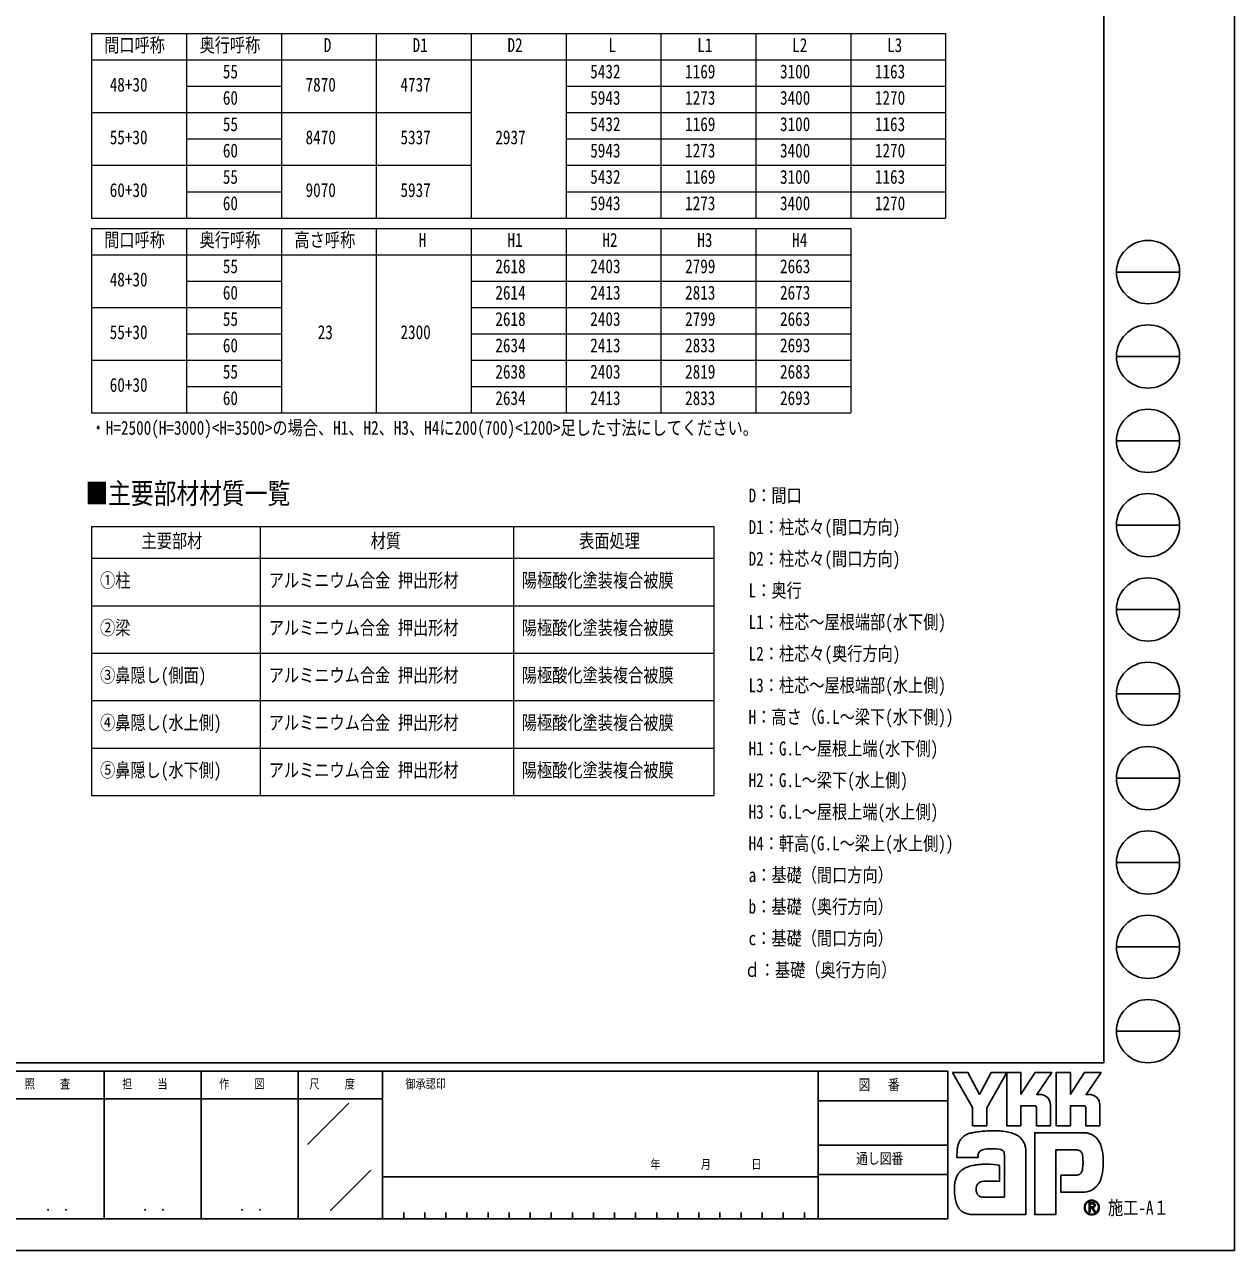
# Model space of a CAD drawing. Units: millimetres, scale not verified. Extents: x -16820 to 16820, y -11880 to 11880.
# Drawn here: x 5343 to 16820, y -11880 to -251 of the extents above; entities that cross this region are included whole.
import ezdxf
from ezdxf.enums import TextEntityAlignment as Align

# ---------------------------------------------------------------- set-up
doc = ezdxf.new("R2010")
doc.units = ezdxf.units.MM
doc.header["$LTSCALE"] = 50
doc.layers.add('0-1_TABLE1', color=7, linetype='Continuous', lineweight=18)
doc.layers.add('0-2_USER1', color=3, linetype='Continuous')
doc.layers.add('0-7_YKK_ZWAK', color=7, linetype='Continuous')
doc.styles.add('ＭＳ ゴシック', font='')
doc.styles.get('ＭＳ ゴシック').set_extended_font_data('MS Gothic')

msp = doc.modelspace()

# ---------------------------------------------------------------- linework, layer by layer
at = {"layer": '0-1_TABLE1'}
for p, q in [((5980.08, -337), (14080.08, -337)), ((5980.08, -337), (5980.08, -2087)), ((6880.08, -337), (6880.08, -2087)), ((7780.08, -337), (7780.08, -2087)), ((8680.08, -337), (8680.08, -2087)), ((9580.08, -337), (9580.08, -2087)), ((10480.08, -337), (10480.08, -2087)), ((11380.08, -337), (11380.08, -2087)), ((12280.08, -337), (12280.08, -2087)), ((13180.08, -337), (13180.08, -2087)), ((14080.08, -337), (14080.08, -2087)), ((5980.08, -587), (14080.08, -587)), ((6880.08, -837), (7780.08, -837)), ((10480.08, -837), (14080.08, -837)), ((5980.08, -1087), (9580.08, -1087)), ((10480.08, -1087), (14080.08, -1087)), ((6880.08, -1337), (7780.08, -1337)), ((10480.08, -1337), (14080.08, -1337)), ((5980.08, -1587), (9580.08, -1587)), ((10480.08, -1587), (14080.08, -1587)), ((6880.08, -1837), (7780.08, -1837)), ((10480.08, -1837), (14080.08, -1837)), ((5980.08, -2087), (14080.08, -2087)), ((5980.08, -2185), (13180.08, -2185)), ((5980.08, -2185), (5980.08, -3935)), ((6880.08, -2185), (6880.08, -3935)), ((7780.08, -2185), (7780.08, -3935)), ((8680.08, -2185), (8680.08, -3935)), ((9580.08, -2185), (9580.08, -3935)), ((10480.08, -2185), (10480.08, -3935)), ((11380.08, -2185), (11380.08, -3935)), ((12280.08, -2185), (12280.08, -3935)), ((13180.08, -2185), (13180.08, -3935)), ((5980.08, -2435), (13180.08, -2435)), ((6880.08, -2685), (7780.08, -2685)), ((9580.08, -2685), (13180.08, -2685)), ((5980.08, -2935), (7780.08, -2935)), ((9580.08, -2935), (13180.08, -2935)), ((6880.08, -3185), (7780.08, -3185)), ((9580.08, -3185), (13180.08, -3185)), ((5980.08, -3435), (7780.08, -3435)), ((9580.08, -3435), (13180.08, -3435)), ((6880.08, -3685), (7780.08, -3685)), ((9580.08, -3685), (13180.08, -3685)), ((5980.08, -3935), (13180.08, -3935)), ((5980.08, -5014), (11880.08, -5014)), ((5980.08, -5014), (5980.08, -7564)), ((7580.08, -5014), (7580.08, -7564)), ((9980.08, -5014), (9980.08, -7564)), ((11880.08, -5014), (11880.08, -7564)), ((5980.08, -5314), (11880.08, -5314)), ((5980.08, -5764), (11880.08, -5764)), ((5980.08, -6214), (11880.08, -6214)), ((5980.08, -6664), (11880.08, -6664)), ((5980.08, -7114), (11880.08, -7114)), ((5980.08, -7564), (11880.08, -7564))]:
    msp.add_line(p, q, dxfattribs=at)
at = {"layer": '0-7_YKK_ZWAK'}
for p, q in [((15580.08, 11100), (15580.08, -10100)), ((15700.08, -2600), (16300.08, -2600)), ((15700.08, -3400), (16300.08, -3400)), ((15700.08, -4200), (16300.08, -4200)), ((15700.08, -5000), (16300.08, -5000)), ((15700.08, -5800), (16300.08, -5800)), ((15700.08, -6600), (16300.08, -6600)), ((15700.08, -7400), (16300.08, -7400)), ((15700.08, -8200), (16300.08, -8200)), ((15700.08, -9000), (16300.08, -9000)), ((15700.08, -9800), (16300.08, -9800)), ((15580.08, -10100), (-15619.92, -10100)), ((6100.08, -10180), (6100.08, -11580)), ((7020.08, -10180), (7020.08, -11580)), ((7940.08, -10180), (7940.08, -11580)), ((8740.08, -10180), (7940.08, -10180)), ((12870.08, -10180), (8740.08, -10180)), ((8740.08, -10180), (8740.08, -11580)), ((12870.08, -10180), (12870.08, -11580)), ((14100.08, -10180), (12870.08, -10180)), ((14100.08, -10180), (14100.08, -11580)), ((7940.08, -10440), (5180.08, -10440)), ((7940.08, -10440), (8740.08, -10440)), ((12870.08, -10460), (14100.08, -10460)), ((8028.42, -10873.16), (8420.15, -10481.43)), ((12870.08, -10880), (14100.08, -10880)), ((8242.69, -11503.95), (8627.57, -11119.07)), ((14100.08, -11160), (12870.08, -11160)), ((8740.08, -11180), (12870.08, -11180)), ((15516.66, -11422.88), (15516.66, -11422.88)), ((5180.08, -11580), (7940.08, -11580)), ((7940.08, -11580), (8740.08, -11580)), ((8740.08, -11580), (12870.08, -11580)), ((8940.08, -11520), (8940.08, -11580)), ((9140.08, -11520), (9140.08, -11580)), ((9340.08, -11520), (9340.08, -11580)), ((9540.08, -11520), (9540.08, -11580)), ((9740.08, -11520), (9740.08, -11580)), ((9940.08, -11520), (9940.08, -11580)), ((10140.08, -11520), (10140.08, -11580)), ((10340.08, -11520), (10340.08, -11580)), ((10540.08, -11520), (10540.08, -11580)), ((10740.08, -11520), (10740.08, -11580)), ((10940.08, -11520), (10940.08, -11580)), ((11140.08, -11520), (11140.08, -11580)), ((11340.08, -11520), (11340.08, -11580)), ((11540.08, -11520), (11540.08, -11580)), ((11740.08, -11520), (11740.08, -11580)), ((11940.08, -11520), (11940.08, -11580)), ((12140.08, -11520), (12140.08, -11580)), ((12340.08, -11520), (12340.08, -11580)), ((12540.08, -11520), (12540.08, -11580)), ((12740.08, -11520), (12740.08, -11580)), ((12870.08, -11580), (14100.08, -11580)), ((15466.69, -11535.92), (15466.69, -11535.92))]:
    msp.add_line(p, q, dxfattribs=at)
for points in [[(-16820, -11880), (16820, -11880), (16820, 11880), (-16820, 11880)], [(14144.08, -10192), (14291.32, -10192), (14401.89, -10400.4), (14512.16, -10192), (14659.51, -10192), (14470.69, -10527.96), (14470.69, -10696.54), (14336.39, -10696.54), (14336.39, -10523.43)]]:
    msp.add_lwpolyline(points, close=True, dxfattribs=at)
for points in [[(7940.08, -10180), (5180.08, -10180), (5180.08, -11580)], [(14922.19, -10506.44), (14795.08, -10506.44), (14795.08, -10696.39), (14659.66, -10696.39), (14659.66, -10192), (14795.08, -10192), (14795.08, -10398.34), (14928.28, -10192), (15087.35, -10192), (14944.64, -10400.85), (14949.7, -10400.85), (14955.28, -10400.85), (14961.01, -10400.85), (14966.53, -10400.85), (14971.46, -10400.85), (14975.44, -10400.85), (14978.1, -10400.85), (14979.07, -10400.85)], [(15390.05, -10506.44), (15263.08, -10506.44), (15263.08, -10696.54), (15127.58, -10696.54), (15127.58, -10192), (15263.08, -10192), (15263.08, -10398.34), (15396.13, -10192), (15555.21, -10192), (15412.49, -10400.85), (15417.6, -10400.85), (15423.21, -10400.85), (15428.95, -10400.85), (15434.45, -10400.85), (15439.37, -10400.85), (15443.32, -10400.85), (15445.97, -10400.85), (15446.93, -10400.85)], [(15018.02, -10408.85), (15034.2, -10418.09), (15047.89, -10430.13), (15058.9, -10444.47), (15067.02, -10460.6), (15072.04, -10477.99), (15073.77, -10496.14), (15073.77, -10696.87), (14941.64, -10696.87), (14941.64, -10525.64)], [(15485.93, -10408.85), (15502.15, -10418.09), (15515.9, -10430.13), (15526.96, -10444.47), (15535.13, -10460.6), (15540.19, -10477.99), (15541.92, -10496.14), (15541.92, -10696.54), (15409.5, -10696.54), (15409.5, -10525.64)], [(15315.48, -10926.03), (15124.78, -10926.03), (15124.78, -11540), (14924.92, -11540), (14924.92, -10763.17), (15389.41, -10763.17)], [(14419.18, -10929.25), (14409.89, -10934.48), (14402.64, -10940.87), (14397.15, -10948.33), (14393.17, -10956.78), (14390.42, -10966.12), (14388.64, -10976.28), (14387.56, -10987.16), (14386.92, -10998.67), (14186.98, -10999.16), (14187.56, -10971.81), (14188.67, -10941.09)], [(14830.83, -10876.66), (14836.51, -10899.61), (14839.72, -10924.17), (14840.74, -10950.34), (14840.74, -11540), (14358.21, -11540)], [(14495.79, -11062.11), (14533.63, -11064.61), (14563.38, -11067.94), (14582.84, -11071.07), (14589.82, -11072.93), (14589.82, -11225.89), (14567.69, -11223.56), (14543.42, -11222.24), (14518.59, -11221.73), (14494.75, -11221.81), (14473.47, -11222.25), (14456.33, -11222.84), (14444.9, -11223.35), (14440.74, -11223.57), (14423.45, -11226.73), (14408.54, -11231.68), (14396.01, -11238.45), (14385.87, -11247.08), (14378.11, -11257.59), (14372.73, -11270.02), (14369.74, -11284.4), (14369.14, -11300.76), (14371.05, -11318.75), (14374.87, -11333.63), (14380.37, -11345.67), (14387.31, -11355.16), (14395.44, -11362.38), (14404.54, -11367.62), (14414.35, -11371.16), (14424.64, -11373.29), (14637.05, -11373.29), (14637.05, -10980.3), (14637.11, -10972.5), (14636.7, -10964.89), (14635.71, -10957.55), (14634, -10950.58), (14631.45, -10944.1), (14627.94, -10938.19), (14623.35, -10932.95), (14617.55, -10928.5)], [(14617.55, -10928.5), (14605.09, -10923.61), (14585.18, -10919.46), (14559.76, -10916.41), (14530.83, -10914.78), (14500.33, -10914.91), (14470.25, -10917.14)], [(15514.85, -10818.05), (15527.89, -10834.5), (15537.65, -10850.44), (15544.46, -10864.86)], [(15383.31, -11043.99), (15383.06, -11018.53), (15381.84, -10995.59), (15378.97, -10975.45), (15373.75, -10958.37)], [(15498.25, -11283.89), (15479.8, -11298.23), (15460.58, -11309.5), (15440.73, -11317.92), (15420.4, -11323.68), (15399.74, -11326.98), (15378.88, -11328.04), (15173.44, -11328.04), (15173.44, -11166.65), (15289.29, -11166.65), (15310.65, -11166.35), (15329.43, -11164.54), (15345.54, -11159.81)], [(15498.42, -11450.39), (15498.33, -11448.04), (15498.03, -11445.79), (15497.55, -11443.62), (15496.87, -11441.55), (15496.01, -11439.59), (15494.96, -11437.75), (15493.73, -11436.03), (15492.32, -11434.45), (15490.47, -11432.81), (15488.41, -11431.38), (15486.16, -11430.17), (15483.73, -11429.17), (15481.11, -11428.39), (15478.33, -11427.83), (15475.4, -11427.49), (15472.31, -11427.37), (15441.99, -11427.37), (15441.99, -11516.56), (15451.16, -11516.56), (15451.16, -11436.47), (15472.31, -11436.47), (15474.49, -11436.54), (15476.55, -11436.75), (15478.47, -11437.11), (15480.25, -11437.6), (15481.89, -11438.22), (15483.37, -11438.98), (15484.7, -11439.87), (15485.86, -11440.89)], [(15489.44, -11450.39), (15488.88, -11454.67), (15487.35, -11458.05), (15485.05, -11460.63), (15482.18, -11462.5), (15478.97, -11463.78), (15475.62, -11464.56), (15472.33, -11464.96), (15469.31, -11465.06), (15461.38, -11465.06), (15465.38, -11471.88), (15491.57, -11516.86), (15502.06, -11516.86), (15476.8, -11473.56), (15479.17, -11473.09), (15481.42, -11472.5), (15483.56, -11471.78), (15485.58, -11470.93), (15487.47, -11469.96), (15489.23, -11468.86), (15490.85, -11467.64), (15492.32, -11466.3)]]:
    msp.add_lwpolyline(points, dxfattribs=at)
for centre in [(16000.08, -2600), (16000.08, -3400), (16000.08, -4200), (16000.08, -5000), (16000.08, -5800), (16000.08, -6600), (16000.08, -7400), (16000.08, -8200), (16000.08, -9000), (16000.08, -9800)]:
    msp.add_circle(centre, 300, dxfattribs=at)
for centre, radius, start, end in [((14979.26, -10500.76), 99.91, 78.26798, 90.11215), ((14980.7, -10493.48), 92.5, 66.19963, 78.22058), ((15447.12, -10500.93), 100.09, 78.27851, 90.10826), ((15448.5, -10493.92), 92.94, 66.2483, 78.23226), ((14922.9, -10525.17), 18.75, 358.57817, 92.1683), ((15390.84, -10525.08), 18.66, 358.29941, 92.43455), ((14339.73, -10912.03), 144.73, 122.60463, 137.83438), ((14358.86, -10942.98), 181.11, 108.37421, 122.42809), ((14389.17, -11050.77), 293, 100.93159, 107.35499), ((14488.21, -11531.27), 783.59, 97.86054, 101.37938), ((14534.71, -11854.32), 1109.97, 94.90201, 97.9576), ((14537.88, -11880.18), 1136.01, 91.6169, 94.94971), ((14533.48, -11696.24), 952.01, 87.51794, 91.66439), ((14545.84, -11431.1), 686.59, 81.92631, 87.59083), ((14582.35, -11180.92), 433.76, 73.67137, 82.05943), ((14636.5, -10999.67), 244.6, 60.60528, 73.9085), ((14658.67, -10955.46), 195.21, 52.17347, 59.90542), ((14678.5, -10929.79), 162.78, 43.55042, 52.14561), ((15381.82, -10976.85), 213.82, 78.73198, 87.96551), ((15388.09, -10944.79), 181.15, 69.03034, 78.69541), ((15393.93, -10929.2), 164.51, 59.39484, 68.9885), ((15396.64, -10924.46), 159.04, 50.3012, 59.3616), ((15395.65, -10925.57), 160.53, 42.05209, 50.28551), ((14551.22, -10961.83), 363.14, 171.55622, 176.72493), ((14428.16, -10943.47), 238.72, 163.48385, 171.57982), ((14366.42, -10925.15), 174.32, 152.2125, 163.4865), ((14339.75, -10911.36), 144.29, 138.03852, 152.12015), ((14471.96, -11054.52), 135.93, 102.4979, 112.84632), ((14498.26, -11167.97), 252.4, 96.37207, 102.75341), ((14689.43, -10919.23), 147.59, 34.48659, 43.50182), ((14689.5, -10919.01), 147.4, 25.58915, 34.43128), ((14676.39, -10925.15), 161.88, 17.43089, 25.54591), ((15316.57, -11024.04), 98.02, 77.94572, 90.63794), ((15325.08, -10984.07), 57.15, 60.20991, 77.92418), ((15316.37, -10971.25), 251.69, 14.76267, 25.00486), ((15162.01, -11013.32), 411.68, 7.9139, 14.95041), ((15330.61, -10973.68), 45.39, 39.8078, 59.75378), ((15322.85, -10979.62), 55.15, 22.65544, 39.38165), ((14928.81, -11046.31), 454.5, 355.2339, 0.29193), ((15007.83, -11035.74), 567.48, 2.54376, 8.01251), ((14919.45, -11040.38), 655.97, 357.76419, 2.60674), ((14339.71, -11250.68), 170.2, 142.04688, 153.80771), ((14333.9, -11246.51), 163.05, 130.60221, 141.94427), ((14343.5, -11258.05), 178.07, 120.60724, 130.53081), ((14362.46, -11290.29), 215.47, 112.58838, 120.58162), ((14387.97, -11351.6), 281.87, 106.61303, 112.59024), ((14428.1, -11486.45), 422.57, 99.87193, 106.59825), ((14450.58, -11613.09), 551.18, 94.78469, 99.91711), ((14461.52, -11739.08), 677.65, 90.80099, 94.81812), ((14463.18, -11832.9), 771.48, 87.57779, 90.82714), ((15326.88, -11117.71), 46.05, 293.91672, 314.09376), ((15320.6, -11112.17), 54.4, 314.78099, 333.92928), ((15280.2, -11092.55), 99.31, 334.00676, 347.34989), ((15169.99, -11067.03), 212.44, 347.14308, 355.40008), ((15076.6, -11059.17), 497.67, 347.15166, 352.97565), ((14944.68, -11042.01), 630.7, 352.8937, 357.82206), ((14552.53, -11293.95), 389.16, 174.55588, 182.47272), ((14435.93, -11282.78), 272.02, 164.97537, 174.56739), ((14369.83, -11265.16), 203.61, 153.89178, 164.94341), ((15364.91, -11133.55), 200.95, 311.57033, 318.66243), ((15341.65, -11113.15), 231.89, 318.67367, 325.29112), ((15401.44, -11157.7), 157.39, 326.23251, 339.61931), ((15253.62, -11100.47), 315.9, 339.22498, 347.31457), ((14769.99, -11290.53), 606.59, 181.90948, 187.89042), ((14514.77, -11326.42), 348.86, 187.80471, 196.36971), ((14380.02, -11366.23), 208.35, 196.3102, 208.20993), ((14321.34, -11397.46), 141.88, 208.29777, 223.35561), ((14308.1, -11409.1), 124.27, 223.64205, 239.63663), ((15466.38, -11472.84), 70.14, 179.86065, 225.14399), ((15466.81, -11472.76), 70.56, 90.09157, 179.92363), ((15466.36, -11472.53), 62.75, 134.8007, 180.12175), ((15466.11, -11472.93), 62.49, 179.75513, 225.29722), ((15466.55, -11472.18), 62.62, 89.86602, 135.149), ((15466.82, -11472.65), 63.1, 45.03108, 90.11509), ((15466.59, -11472.56), 63.35, 270.09072, 359.90926), ((15466.8, -11472.62), 70.43, 44.93442, 90.08536), ((15476.03, -11450.01), 13.41, 358.3894, 42.86139), ((15476.3, -11451.03), 22.14, 316.37674, 1.6565), ((15466.86, -11472.67), 63.09, 0.00643, 45.07115), ((15467.36, -11472.41), 69.88, 359.78949, 45.13288), ((15467.19, -11472.95), 70.06, 314.92572, 0.23508), ((14319.09, -11389.12), 147.06, 239.8785, 253.65355), ((14339.2, -11320.03), 219.02, 253.69102, 263.74909), ((14356.23, -11168.39), 371.62, 263.68487, 270.30455), ((15466.71, -11472.84), 70.37, 224.94536, 269.98445), ((15466.57, -11473.5), 62.42, 224.62822, 270.10973), ((15466.71, -11472.5), 70.72, 269.98802, 314.93777)]:
    msp.add_arc(centre, radius, start, end, dxfattribs=at)

# ---------------------------------------------------------------- texts
at = {"layer": '0-1_TABLE1', "style": 'ＭＳ ゴシック', "width": 0.8}
for s, p in [('間口呼称', (6098.88, -552)), ('奥行呼称', (7003.68, -552)), ('D', (8182.08, -552)), ('D1', (9024.48, -552)), ('D2', (9924.48, -552)), ('L', (10882.08, -552)), ('L1', (11724.48, -552)), ('L2', (12624.48, -552)), ('L3', (13524.48, -552)), ('55', (7224.48, -802)), ('5432', (10709.28, -802)), ('1169', (11609.28, -802)), ('3100', (12509.28, -802)), ('1163', (13409.28, -802)), ('48+30', (6151.68, -927)), ('7870', (8009.28, -927)), ('4737', (8909.28, -927)), ('60', (7224.48, -1052)), ('5943', (10709.28, -1052)), ('1273', (11609.28, -1052)), ('3400', (12509.28, -1052)), ('1270', (13409.28, -1052)), ('55', (7224.48, -1302)), ('5432', (10709.28, -1302)), ('1169', (11609.28, -1302)), ('3100', (12509.28, -1302)), ('1163', (13409.28, -1302)), ('55+30', (6151.68, -1427)), ('8470', (8009.28, -1427)), ('5337', (8909.28, -1427)), ('2937', (9809.28, -1427)), ('60', (7224.48, -1552)), ('5943', (10709.28, -1552)), ('1273', (11609.28, -1552)), ('3400', (12509.28, -1552)), ('1270', (13409.28, -1552)), ('55', (7224.48, -1802)), ('5432', (10709.28, -1802)), ('1169', (11609.28, -1802)), ('3100', (12509.28, -1802)), ('1163', (13409.28, -1802)), ('60+30', (6151.68, -1927)), ('9070', (8009.28, -1927)), ('5937', (8909.28, -1927)), ('60', (7224.48, -2052)), ('5943', (10709.28, -2052)), ('1273', (11609.28, -2052)), ('3400', (12509.28, -2052)), ('1270', (13409.28, -2052)), ('奥行呼称', (7003.68, -2400)), ('高さ呼称', (7903.68, -2400)), ('間口呼称', (6098.88, -2400)), ('H', (9082.08, -2400)), ('H1', (9924.48, -2400)), ('H2', (10824.48, -2400)), ('H3', (11724.48, -2400)), ('H4', (12624.48, -2400)), ('55', (7224.48, -2650)), ('2618', (9809.28, -2650)), ('2403', (10709.28, -2650)), ('2799', (11609.28, -2650)), ('2663', (12509.28, -2650)), ('48+30', (6151.68, -2775)), ('60', (7224.48, -2900)), ('2614', (9809.28, -2900)), ('2413', (10709.28, -2900)), ('2813', (11609.28, -2900)), ('2673', (12509.28, -2900)), ('55', (7224.48, -3150)), ('2618', (9809.28, -3150)), ('2403', (10709.28, -3150)), ('2799', (11609.28, -3150)), ('2663', (12509.28, -3150)), ('55+30', (6151.68, -3275)), ('23', (8124.48, -3275)), ('2300', (8909.28, -3275)), ('60', (7224.48, -3400)), ('2634', (9809.28, -3400)), ('2413', (10709.28, -3400)), ('2833', (11609.28, -3400)), ('2693', (12509.28, -3400)), ('55', (7224.48, -3650)), ('2638', (9809.28, -3650)), ('2403', (10709.28, -3650)), ('2819', (11609.28, -3650)), ('2683', (12509.28, -3650)), ('60+30', (6151.68, -3775)), ('60', (7224.48, -3900)), ('2634', (9809.28, -3900)), ('2413', (10709.28, -3900)), ('2833', (11609.28, -3900)), ('2693', (12509.28, -3900)), ('主要部材', (6453.68, -5254)), ('材質', (8626.48, -5254)), ('表面処理', (10603.68, -5254)), ('①柱', (6060.08, -5629)), ('アルミニウム合金 押出形材', (7660.08, -5629)), ('陽極酸化塗装複合被膜', (10060.08, -5629)), ('②梁', (6060.08, -6079)), ('アルミニウム合金 押出形材', (7660.08, -6079)), ('陽極酸化塗装複合被膜', (10060.08, -6079)), ('③鼻隠し(側面)', (6060.08, -6529)), ('アルミニウム合金 押出形材', (7660.08, -6529)), ('陽極酸化塗装複合被膜', (10060.08, -6529)), ('④鼻隠し(水上側)', (6060.08, -6979)), ('アルミニウム合金 押出形材', (7660.08, -6979)), ('陽極酸化塗装複合被膜', (10060.08, -6979)), ('⑤鼻隠し(水下側)', (6060.08, -7429)), ('アルミニウム合金 押出形材', (7660.08, -7429)), ('陽極酸化塗装複合被膜', (10060.08, -7429))]:
    msp.add_text(s, height=132, dxfattribs=at).set_placement(p, align=Align.BOTTOM_LEFT)
at = {"layer": '0-2_USER1', "style": 'ＭＳ ゴシック', "width": 0.8}
for s, height, p in [('・H=2500(H=3000)<H=3500>の場合、H1、H2、H3、H4に200(700)<1200>足した寸法にしてください。', 132, (5970.43, -4182.38)), ('■主要部材材質一覧', 197.9, (5920.5, -4857.18)), ('D：間口', 132, (12211.45, -4824.29)), ('D1：柱芯々(間口方向)', 132, (12211.45, -5124.29)), ('D2：柱芯々(間口方向)', 132, (12211.45, -5424.29)), ('L：奥行', 132, (12211.45, -5724.29)), ('L1：柱芯～屋根端部(水下側)', 132, (12211.45, -6024.29)), ('L2：柱芯々(奥行方向)', 132, (12211.45, -6324.29)), ('L3：柱芯～屋根端部(水上側)', 132, (12211.45, -6624.29)), ('H：高さ（G.L～梁下(水下側))', 132, (12211.45, -6924.29)), ('H1：G.L～屋根上端(水下側)', 132, (12211.45, -7224.29)), ('H2：G.L～梁下(水上側)', 132, (12211.45, -7524.29)), ('H3：G.L～屋根上端(水上側)', 132, (12211.45, -7824.29)), ('H4：軒高(G.L～梁上(水上側))', 132, (12211.45, -8124.29)), ('a：基礎（間口方向）', 132, (12211.45, -8424.29)), ('b：基礎（奥行方向）', 132, (12211.45, -8724.29)), ('c：基礎（間口方向）', 132, (12211.45, -9024.29)), ('ｄ：基礎（奥行方向）', 132, (12173.05, -9324.29))]:
    msp.add_text(s, height=height, dxfattribs=at).set_placement(p, align=Align.BOTTOM_LEFT)
at = {"layer": '0-7_YKK_ZWAK', "style": 'ＭＳ ゴシック', "width": 0.8}
for s, height, p in [('照     査', 87.98, (5345.68, -10370)), ('担     当', 87.98, (6268.88, -10370)), ('作     図', 87.98, (7188.88, -10370)), ('尺     度', 87.98, (8045.68, -10370)), ('御承認印', 87.98, (8956.55, -10370)), ('図\u3000 番', 102.6, (13253.61, -10390)), ('年        月        日', 87.98, (11279.63, -11132.86)), ('通し図番', 102.6, (13231.21, -11090)), ('施工-A１', 132, (15620.08, -11580)), ('． ．', 103.7, (5540, -11537.41)), ('． ．', 103.7, (6460, -11537.41)), ('． ．', 103.7, (7380, -11537.41))]:
    msp.add_text(s, height=height, dxfattribs=at).set_placement(p, align=Align.BOTTOM_LEFT)

doc.saveas('drawing.dxf')
